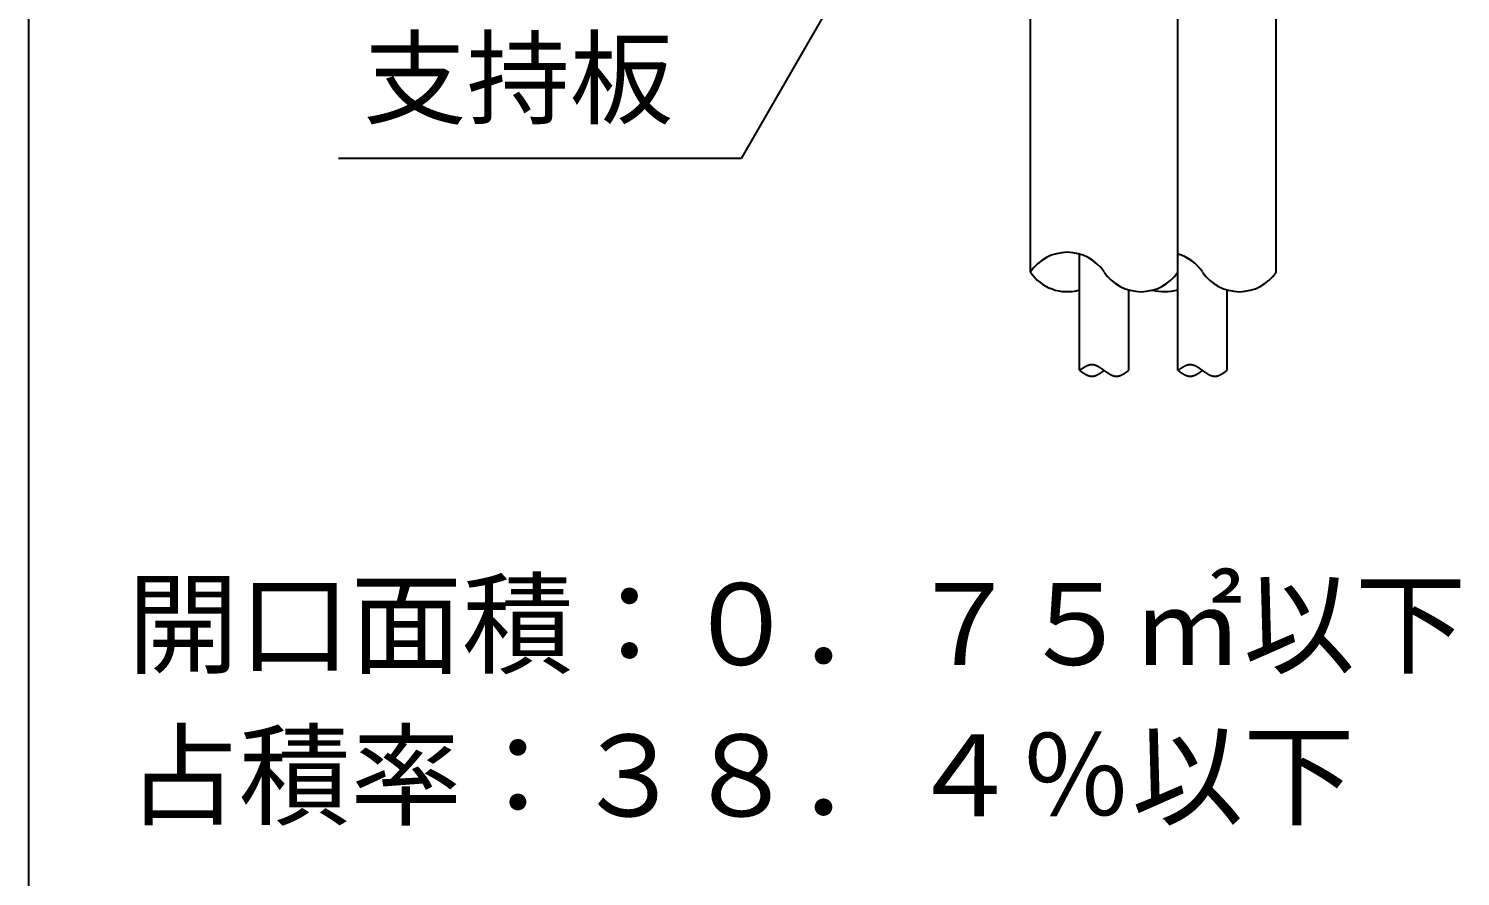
# Model space of a CAD drawing. Extents: x 443 to 1217, y -1921 to -677.
# Drawn here: x 442.67 to 489.92, y -932.74 to -904.75 of the extents above; entities that cross this region are included whole.
import ezdxf
from ezdxf.enums import TextEntityAlignment as Align

# ---------------------------------------------------------------- set-up
doc = ezdxf.new("R2010")
doc.units = 0
doc.header["$MEASUREMENT"] = 0
doc.layers.get('0').update_dxf_attribs({"linetype": 'CONTINUOUS'})
for name, color, linetype in [('1', 7, 'CONTINUOUS'), ('10', 7, 'CONTINUOUS'), ('25', 7, 'CONTINUOUS'), ('5', 7, 'CONTINUOUS')]:
    doc.layers.add(name, color=color, linetype=linetype)
doc.styles.add('ｽﾀｲﾙ2', font='MS PGothic.ttf')

msp = doc.modelspace()

# ---------------------------------------------------------------- linework, layer by layer
at = {"color": 7, "linetype": 'Continuous'}
for p, q in [((474.162, -895.211), (466.178, -909.039)), ((466.178, -909.039), (452.897, -909.039))]:
    msp.add_line(p, q, dxfattribs=at)
at = {"layer": '25', "color": 4}
msp.add_line((442.666, -677.268), (442.666, -1191.556), dxfattribs=at)
at = {"layer": '5', "linetype": 'Continuous'}
for p, q in [((475.725, -912.786), (475.725, -894.561)), ((480.594, -916.032), (480.594, -894.561)), ((483.841, -912.786), (483.841, -894.561)), ((477.348, -916.032), (477.348, -912.194)), ((478.971, -916.032), (478.971, -913.378)), ((482.218, -916.032), (482.218, -913.378))]:
    msp.add_line(p, q, dxfattribs=at)
at = {"layer": '5', "color": 7}
for p, q in [((477.348, -916.032), (477.355, -916.027)), ((477.348, -916.032), (477.353, -916.035)), ((477.353, -916.035), (477.358, -916.04)), ((477.355, -916.027), (477.363, -916.021)), ((477.358, -916.04), (477.363, -916.043)), ((477.363, -916.021), (477.37, -916.017)), ((477.363, -916.043), (477.368, -916.047)), ((477.368, -916.047), (477.374, -916.051)), ((477.37, -916.017), (477.377, -916.011)), ((477.374, -916.051), (477.379, -916.054)), ((477.377, -916.011), (477.384, -916.006)), ((477.379, -916.054), (477.384, -916.058)), ((477.384, -916.006), (477.392, -916)), ((477.384, -916.058), (477.389, -916.061)), ((477.389, -916.061), (477.394, -916.065)), ((477.392, -916), (477.399, -915.996)), ((477.394, -916.065), (477.399, -916.069)), ((477.399, -915.996), (477.406, -915.991)), ((477.399, -916.069), (477.404, -916.072)), ((477.404, -916.072), (477.409, -916.076)), ((477.406, -915.991), (477.414, -915.985)), ((477.409, -916.076), (477.414, -916.079)), ((477.414, -915.985), (477.421, -915.98)), ((477.414, -916.079), (477.419, -916.083)), ((477.419, -916.083), (477.425, -916.087)), ((477.421, -915.98), (477.428, -915.975)), ((477.425, -916.087), (477.43, -916.09)), ((477.428, -915.975), (477.435, -915.97)), ((477.43, -916.09), (477.435, -916.093)), ((477.435, -915.97), (477.443, -915.966)), ((477.435, -916.093), (477.44, -916.097)), ((477.44, -916.097), (477.445, -916.101)), ((477.443, -915.966), (477.45, -915.96)), ((477.445, -916.101), (477.45, -916.104)), ((477.45, -915.96), (477.457, -915.956)), ((477.45, -916.104), (477.455, -916.107)), ((477.455, -916.107), (477.46, -916.111)), ((477.457, -915.956), (477.464, -915.95)), ((477.46, -916.111), (477.465, -916.114)), ((477.464, -915.95), (477.472, -915.946)), ((477.465, -916.114), (477.471, -916.118)), ((477.471, -916.118), (477.476, -916.121)), ((477.472, -915.946), (477.479, -915.941)), ((477.476, -916.121), (477.481, -916.125)), ((477.479, -915.941), (477.486, -915.936)), ((477.481, -916.125), (477.486, -916.128)), ((477.486, -915.936), (477.494, -915.932)), ((477.486, -916.128), (477.491, -916.131)), ((477.491, -916.131), (477.496, -916.134)), ((477.494, -915.932), (477.501, -915.927)), ((477.496, -916.134), (477.501, -916.137)), ((477.501, -915.927), (477.508, -915.923)), ((477.501, -916.137), (477.506, -916.14)), ((477.506, -916.14), (477.511, -916.143)), ((477.508, -915.923), (477.515, -915.919)), ((477.511, -916.143), (477.516, -916.146)), ((477.515, -915.919), (477.523, -915.914)), ((477.516, -916.146), (477.522, -916.15)), ((477.522, -916.15), (477.527, -916.152)), ((477.523, -915.914), (477.53, -915.91)), ((477.527, -916.152), (477.532, -916.155)), ((477.53, -915.91), (477.537, -915.906)), ((477.532, -916.155), (477.537, -916.158)), ((477.537, -915.906), (477.545, -915.901)), ((477.537, -916.158), (477.542, -916.161)), ((477.542, -916.161), (477.547, -916.164)), ((477.545, -915.901), (477.552, -915.898)), ((477.547, -916.164), (477.552, -916.167)), ((477.552, -915.898), (477.559, -915.894)), ((477.552, -916.167), (477.557, -916.169)), ((477.557, -916.169), (477.562, -916.173)), ((477.559, -915.894), (477.566, -915.89)), ((477.566, -915.89), (477.574, -915.886)), ((477.574, -915.886), (477.581, -915.883)), ((477.581, -915.883), (477.588, -915.879)), ((477.588, -915.879), (477.596, -915.876)), ((477.596, -915.876), (477.603, -915.873)), ((477.603, -915.873), (477.61, -915.87)), ((477.61, -915.87), (477.617, -915.866)), ((477.617, -915.866), (477.625, -915.864)), ((477.625, -915.864), (477.632, -915.861)), ((477.632, -915.861), (477.639, -915.859)), ((477.639, -915.859), (477.646, -915.855)), ((477.646, -915.855), (477.654, -915.853)), ((477.654, -915.853), (477.661, -915.851)), ((477.661, -915.851), (477.668, -915.849)), ((477.668, -915.849), (477.675, -915.848)), ((477.675, -915.848), (477.683, -915.846)), ((477.683, -915.846), (477.69, -915.845)), ((477.69, -915.845), (477.697, -915.842)), ((477.697, -915.842), (477.705, -915.841)), ((477.705, -915.841), (477.712, -915.84)), ((477.712, -915.84), (477.719, -915.839)), ((477.719, -915.839), (477.727, -915.838)), ((477.727, -915.838), (477.734, -915.838)), ((477.734, -915.838), (477.741, -915.838)), ((477.741, -915.838), (477.748, -915.837)), ((477.748, -915.837), (477.756, -915.837)), ((477.756, -915.837), (477.763, -915.837)), ((477.763, -915.837), (477.77, -915.838)), ((477.77, -915.838), (477.777, -915.838)), ((477.777, -915.838), (477.785, -915.839)), ((477.785, -915.839), (477.792, -915.84)), ((477.792, -915.84), (477.799, -915.841)), ((477.799, -915.841), (477.807, -915.842)), ((477.807, -915.842), (477.814, -915.844)), ((477.814, -915.844), (477.821, -915.845)), ((477.821, -915.845), (477.828, -915.847)), ((477.828, -915.847), (477.836, -915.848)), ((477.836, -915.848), (477.843, -915.85)), ((477.843, -915.85), (477.85, -915.852)), ((477.85, -915.852), (477.858, -915.854)), ((477.858, -915.854), (477.865, -915.858)), ((477.865, -915.858), (477.872, -915.86)), ((477.872, -915.86), (477.879, -915.862)), ((477.879, -915.862), (477.887, -915.865)), ((477.887, -915.865), (477.894, -915.869)), ((477.894, -915.869), (477.901, -915.871)), ((477.901, -915.871), (477.909, -915.874)), ((477.909, -915.874), (477.916, -915.877)), ((477.916, -915.877), (477.923, -915.881)), ((477.923, -915.881), (477.93, -915.885)), ((477.93, -915.885), (477.938, -915.888)), ((477.938, -915.888), (477.945, -915.891)), ((477.945, -915.891), (477.952, -915.896)), ((477.945, -916.173), (477.95, -916.169)), ((477.95, -916.169), (477.955, -916.167)), ((477.952, -915.896), (477.959, -915.9)), ((477.955, -916.167), (477.96, -916.164)), ((477.959, -915.9), (477.967, -915.903)), ((477.96, -916.164), (477.966, -916.161)), ((477.966, -916.161), (477.971, -916.158)), ((477.967, -915.903), (477.974, -915.908)), ((477.971, -916.158), (477.976, -916.155)), ((477.974, -915.908), (477.981, -915.912)), ((477.976, -916.155), (477.981, -916.152)), ((477.981, -915.912), (477.988, -915.917)), ((477.981, -916.152), (477.986, -916.15)), ((477.986, -916.15), (477.991, -916.146)), ((477.988, -915.917), (477.996, -915.921)), ((477.991, -916.146), (477.996, -916.143)), ((477.996, -915.921), (478.003, -915.925)), ((477.996, -916.143), (478.001, -916.14)), ((478.001, -916.14), (478.006, -916.137)), ((478.003, -915.925), (478.01, -915.93)), ((478.006, -916.137), (478.012, -916.134)), ((478.01, -915.93), (478.018, -915.934)), ((478.012, -916.134), (478.017, -916.131)), ((478.017, -916.131), (478.022, -916.128)), ((478.018, -915.934), (478.025, -915.938)), ((478.022, -916.128), (478.027, -916.125)), ((478.025, -915.938), (478.032, -915.944)), ((478.027, -916.125), (478.032, -916.121)), ((478.032, -915.944), (478.04, -915.948)), ((478.032, -916.121), (478.037, -916.118)), ((478.037, -916.118), (478.042, -916.114)), ((478.04, -915.948), (478.047, -915.952)), ((478.042, -916.114), (478.047, -916.111)), ((478.047, -915.952), (478.054, -915.958)), ((478.047, -916.111), (478.052, -916.107)), ((478.052, -916.107), (478.057, -916.104)), ((478.054, -915.958), (478.061, -915.962)), ((478.057, -916.104), (478.063, -916.101)), ((478.061, -915.962), (478.069, -915.968)), ((478.063, -916.101), (478.068, -916.097)), ((478.068, -916.097), (478.073, -916.093)), ((478.069, -915.968), (478.076, -915.973)), ((478.073, -916.093), (478.078, -916.09)), ((478.076, -915.973), (478.083, -915.978)), ((478.078, -916.09), (478.083, -916.087)), ((478.083, -915.978), (478.09, -915.983)), ((478.083, -916.087), (478.088, -916.083)), ((478.088, -916.083), (478.093, -916.079)), ((478.09, -915.983), (478.098, -915.987)), ((478.093, -916.079), (478.098, -916.076)), ((478.098, -915.987), (478.105, -915.993)), ((478.098, -916.076), (478.103, -916.072)), ((478.103, -916.072), (478.109, -916.069)), ((478.105, -915.993), (478.112, -915.998)), ((478.109, -916.069), (478.114, -916.065)), ((478.112, -915.998), (478.12, -916.004)), ((478.114, -916.065), (478.119, -916.061)), ((478.119, -916.061), (478.124, -916.058)), ((478.12, -916.004), (478.127, -916.008)), ((478.124, -916.058), (478.129, -916.054)), ((478.127, -916.008), (478.134, -916.014)), ((478.129, -916.054), (478.134, -916.051)), ((478.134, -916.014), (478.141, -916.019)), ((478.134, -916.051), (478.139, -916.047)), ((478.139, -916.047), (478.144, -916.043)), ((478.141, -916.019), (478.149, -916.024)), ((478.144, -916.043), (478.149, -916.04)), ((478.149, -916.024), (478.156, -916.03)), ((478.149, -916.04), (478.154, -916.035)), ((478.154, -916.035), (478.16, -916.032)), ((478.156, -916.03), (478.163, -916.034)), ((478.163, -916.034), (478.17, -916.04)), ((478.17, -916.04), (478.178, -916.045)), ((478.178, -916.045), (478.185, -916.051)), ((478.185, -916.051), (478.192, -916.056)), ((478.192, -916.056), (478.2, -916.06)), ((478.2, -916.06), (478.207, -916.066)), ((478.207, -916.066), (478.214, -916.071)), ((478.214, -916.071), (478.222, -916.077)), ((478.222, -916.077), (478.229, -916.081)), ((478.229, -916.081), (478.236, -916.087)), ((478.236, -916.087), (478.243, -916.092)), ((478.243, -916.092), (478.251, -916.096)), ((478.251, -916.096), (478.258, -916.102)), ((478.258, -916.102), (478.265, -916.106)), ((478.265, -916.106), (478.272, -916.112)), ((478.272, -916.112), (478.28, -916.116)), ((478.28, -916.116), (478.287, -916.12)), ((478.287, -916.12), (478.294, -916.126)), ((478.294, -916.126), (478.301, -916.13)), ((478.301, -916.13), (478.309, -916.134)), ((478.309, -916.134), (478.316, -916.139)), ((478.316, -916.139), (478.323, -916.143)), ((478.323, -916.143), (478.331, -916.148)), ((478.331, -916.148), (478.338, -916.152)), ((478.338, -916.152), (478.345, -916.156)), ((478.345, -916.156), (478.352, -916.161)), ((478.352, -916.161), (478.36, -916.165)), ((478.36, -916.165), (478.367, -916.168)), ((478.367, -916.168), (478.374, -916.173)), ((478.753, -916.174), (478.76, -916.17)), ((478.76, -916.17), (478.767, -916.166)), ((478.767, -916.166), (478.775, -916.163)), ((478.775, -916.163), (478.782, -916.158)), ((478.782, -916.158), (478.789, -916.154)), ((478.789, -916.154), (478.796, -916.15)), ((478.796, -916.15), (478.804, -916.145)), ((478.804, -916.145), (478.811, -916.141)), ((478.811, -916.141), (478.818, -916.137)), ((478.818, -916.137), (478.826, -916.132)), ((478.826, -916.132), (478.833, -916.128)), ((478.833, -916.128), (478.84, -916.124)), ((478.84, -916.124), (478.847, -916.118)), ((478.847, -916.118), (478.855, -916.114)), ((478.855, -916.114), (478.862, -916.108)), ((478.862, -916.108), (478.869, -916.104)), ((478.869, -916.104), (478.877, -916.099)), ((478.877, -916.099), (478.884, -916.094)), ((478.884, -916.094), (478.891, -916.089)), ((478.891, -916.089), (478.898, -916.084)), ((478.898, -916.084), (478.906, -916.079)), ((478.906, -916.079), (478.913, -916.073)), ((478.913, -916.073), (478.92, -916.069)), ((478.92, -916.069), (478.927, -916.064)), ((478.927, -916.064), (478.935, -916.058)), ((478.935, -916.058), (478.942, -916.053)), ((478.942, -916.053), (478.949, -916.047)), ((478.949, -916.047), (478.957, -916.043)), ((478.957, -916.043), (478.964, -916.037)), ((478.964, -916.037), (478.971, -916.032)), ((480.594, -916.032), (480.602, -916.027)), ((480.594, -916.032), (480.6, -916.035)), ((480.6, -916.035), (480.605, -916.04)), ((480.602, -916.027), (480.609, -916.021)), ((480.605, -916.04), (480.61, -916.043)), ((480.609, -916.021), (480.616, -916.017)), ((480.61, -916.043), (480.615, -916.047)), ((480.615, -916.047), (480.62, -916.051)), ((480.616, -916.017), (480.624, -916.011)), ((480.62, -916.051), (480.625, -916.054)), ((480.624, -916.011), (480.631, -916.006)), ((480.625, -916.054), (480.63, -916.058)), ((480.63, -916.058), (480.635, -916.061)), ((480.631, -916.006), (480.638, -916)), ((480.635, -916.061), (480.64, -916.065)), ((480.638, -916), (480.645, -915.996)), ((480.64, -916.065), (480.645, -916.069)), ((480.645, -915.996), (480.653, -915.991)), ((480.645, -916.069), (480.651, -916.072)), ((480.651, -916.072), (480.656, -916.076)), ((480.653, -915.991), (480.66, -915.985)), ((480.656, -916.076), (480.661, -916.079)), ((480.66, -915.985), (480.667, -915.98)), ((480.661, -916.079), (480.666, -916.083)), ((480.666, -916.083), (480.671, -916.087)), ((480.667, -915.98), (480.674, -915.975)), ((480.671, -916.087), (480.676, -916.09)), ((480.674, -915.975), (480.682, -915.97)), ((480.676, -916.09), (480.681, -916.093)), ((480.681, -916.093), (480.686, -916.097)), ((480.682, -915.97), (480.689, -915.966)), ((480.686, -916.097), (480.691, -916.101)), ((480.689, -915.966), (480.696, -915.96)), ((480.691, -916.101), (480.696, -916.104)), ((480.696, -915.96), (480.704, -915.956)), ((480.696, -916.104), (480.702, -916.107)), ((480.702, -916.107), (480.707, -916.111)), ((480.704, -915.956), (480.711, -915.95)), ((480.707, -916.111), (480.712, -916.114)), ((480.711, -915.95), (480.718, -915.946)), ((480.712, -916.114), (480.717, -916.118)), ((480.717, -916.118), (480.722, -916.121)), ((480.718, -915.946), (480.725, -915.941)), ((480.722, -916.121), (480.727, -916.125)), ((480.725, -915.941), (480.733, -915.936)), ((480.727, -916.125), (480.732, -916.128)), ((480.732, -916.128), (480.737, -916.131)), ((480.733, -915.936), (480.74, -915.932)), ((480.737, -916.131), (480.742, -916.134)), ((480.74, -915.932), (480.747, -915.927)), ((480.742, -916.134), (480.748, -916.137)), ((480.747, -915.927), (480.755, -915.923)), ((480.748, -916.137), (480.753, -916.14)), ((480.753, -916.14), (480.758, -916.143)), ((480.755, -915.923), (480.762, -915.919)), ((480.758, -916.143), (480.763, -916.146)), ((480.762, -915.919), (480.769, -915.914)), ((480.763, -916.146), (480.768, -916.15)), ((480.768, -916.15), (480.773, -916.152)), ((480.769, -915.914), (480.776, -915.91)), ((480.773, -916.152), (480.778, -916.155)), ((480.776, -915.91), (480.784, -915.906)), ((480.778, -916.155), (480.783, -916.158)), ((480.783, -916.158), (480.788, -916.161)), ((480.784, -915.906), (480.791, -915.901)), ((480.788, -916.161), (480.793, -916.164)), ((480.791, -915.901), (480.798, -915.898)), ((480.793, -916.164), (480.799, -916.167)), ((480.798, -915.898), (480.805, -915.894)), ((480.799, -916.167), (480.804, -916.169)), ((480.804, -916.169), (480.809, -916.173)), ((480.805, -915.894), (480.813, -915.89)), ((480.813, -915.89), (480.82, -915.886)), ((480.82, -915.886), (480.827, -915.883)), ((480.827, -915.883), (480.835, -915.879)), ((480.835, -915.879), (480.842, -915.876)), ((480.842, -915.876), (480.849, -915.873)), ((480.849, -915.873), (480.856, -915.87)), ((480.856, -915.87), (480.864, -915.866)), ((480.864, -915.866), (480.871, -915.864)), ((480.871, -915.864), (480.878, -915.861)), ((480.878, -915.861), (480.886, -915.859)), ((480.886, -915.859), (480.893, -915.855)), ((480.893, -915.855), (480.9, -915.853)), ((480.9, -915.853), (480.907, -915.851)), ((480.907, -915.851), (480.915, -915.849)), ((480.915, -915.849), (480.922, -915.848)), ((480.922, -915.848), (480.929, -915.846)), ((480.929, -915.846), (480.937, -915.845)), ((480.937, -915.845), (480.944, -915.842)), ((480.944, -915.842), (480.951, -915.841)), ((480.951, -915.841), (480.958, -915.84)), ((480.958, -915.84), (480.966, -915.839)), ((480.966, -915.839), (480.973, -915.838)), ((480.973, -915.838), (480.98, -915.838)), ((480.98, -915.838), (480.987, -915.838)), ((480.987, -915.838), (480.995, -915.837)), ((480.995, -915.837), (481.002, -915.837)), ((481.002, -915.837), (481.009, -915.837)), ((481.009, -915.837), (481.017, -915.838)), ((481.017, -915.838), (481.024, -915.838)), ((481.024, -915.838), (481.031, -915.839)), ((481.031, -915.839), (481.038, -915.84)), ((481.038, -915.84), (481.046, -915.841)), ((481.046, -915.841), (481.053, -915.842)), ((481.053, -915.842), (481.06, -915.844)), ((481.06, -915.844), (481.068, -915.845)), ((481.068, -915.845), (481.075, -915.847)), ((481.075, -915.847), (481.082, -915.848)), ((481.082, -915.848), (481.089, -915.85)), ((481.089, -915.85), (481.097, -915.852)), ((481.097, -915.852), (481.104, -915.854)), ((481.104, -915.854), (481.111, -915.858)), ((481.111, -915.858), (481.118, -915.86)), ((481.118, -915.86), (481.126, -915.862)), ((481.126, -915.862), (481.133, -915.865)), ((481.133, -915.865), (481.14, -915.869)), ((481.14, -915.869), (481.148, -915.871)), ((481.148, -915.871), (481.155, -915.874)), ((481.155, -915.874), (481.162, -915.877)), ((481.162, -915.877), (481.169, -915.881)), ((481.169, -915.881), (481.177, -915.885)), ((481.177, -915.885), (481.184, -915.888)), ((481.184, -915.888), (481.191, -915.891)), ((481.191, -915.891), (481.199, -915.896)), ((481.192, -916.173), (481.197, -916.169)), ((481.197, -916.169), (481.202, -916.167)), ((481.199, -915.896), (481.206, -915.9)), ((481.202, -916.167), (481.207, -916.164)), ((481.206, -915.9), (481.213, -915.903)), ((481.207, -916.164), (481.212, -916.161)), ((481.212, -916.161), (481.217, -916.158)), ((481.213, -915.903), (481.22, -915.908)), ((481.217, -916.158), (481.222, -916.155)), ((481.22, -915.908), (481.228, -915.912)), ((481.222, -916.155), (481.227, -916.152)), ((481.227, -916.152), (481.232, -916.15)), ((481.228, -915.912), (481.235, -915.917)), ((481.232, -916.15), (481.238, -916.146)), ((481.235, -915.917), (481.242, -915.921)), ((481.238, -916.146), (481.243, -916.143)), ((481.242, -915.921), (481.25, -915.925)), ((481.243, -916.143), (481.248, -916.14)), ((481.248, -916.14), (481.253, -916.137)), ((481.25, -915.925), (481.257, -915.93)), ((481.253, -916.137), (481.258, -916.134)), ((481.257, -915.93), (481.264, -915.934)), ((481.258, -916.134), (481.263, -916.131)), ((481.263, -916.131), (481.268, -916.128)), ((481.264, -915.934), (481.271, -915.938)), ((481.268, -916.128), (481.273, -916.125)), ((481.271, -915.938), (481.279, -915.944)), ((481.273, -916.125), (481.278, -916.121)), ((481.278, -916.121), (481.284, -916.118)), ((481.279, -915.944), (481.286, -915.948)), ((481.284, -916.118), (481.289, -916.114)), ((481.286, -915.948), (481.293, -915.952)), ((481.289, -916.114), (481.294, -916.111)), ((481.293, -915.952), (481.3, -915.958)), ((481.294, -916.111), (481.299, -916.107)), ((481.299, -916.107), (481.304, -916.104)), ((481.3, -915.958), (481.308, -915.962)), ((481.304, -916.104), (481.309, -916.101)), ((481.308, -915.962), (481.315, -915.968)), ((481.309, -916.101), (481.314, -916.097)), ((481.314, -916.097), (481.319, -916.093)), ((481.315, -915.968), (481.322, -915.973)), ((481.319, -916.093), (481.324, -916.09)), ((481.322, -915.973), (481.33, -915.978)), ((481.324, -916.09), (481.329, -916.087)), ((481.329, -916.087), (481.335, -916.083)), ((481.33, -915.978), (481.337, -915.983)), ((481.335, -916.083), (481.34, -916.079)), ((481.337, -915.983), (481.344, -915.987)), ((481.34, -916.079), (481.345, -916.076)), ((481.344, -915.987), (481.351, -915.993)), ((481.345, -916.076), (481.35, -916.072)), ((481.35, -916.072), (481.355, -916.069)), ((481.351, -915.993), (481.359, -915.998)), ((481.355, -916.069), (481.36, -916.065)), ((481.359, -915.998), (481.366, -916.004)), ((481.36, -916.065), (481.365, -916.061)), ((481.365, -916.061), (481.37, -916.058)), ((481.366, -916.004), (481.373, -916.008)), ((481.37, -916.058), (481.375, -916.054)), ((481.373, -916.008), (481.381, -916.014)), ((481.375, -916.054), (481.38, -916.051)), ((481.38, -916.051), (481.386, -916.047)), ((481.381, -916.014), (481.388, -916.019)), ((481.386, -916.047), (481.391, -916.043)), ((481.388, -916.019), (481.395, -916.024)), ((481.391, -916.043), (481.396, -916.04)), ((481.395, -916.024), (481.402, -916.03)), ((481.396, -916.04), (481.401, -916.035)), ((481.401, -916.035), (481.406, -916.032)), ((481.402, -916.03), (481.41, -916.034)), ((481.41, -916.034), (481.417, -916.04)), ((481.417, -916.04), (481.424, -916.045)), ((481.424, -916.045), (481.431, -916.051)), ((481.431, -916.051), (481.439, -916.056)), ((481.439, -916.056), (481.446, -916.06)), ((481.446, -916.06), (481.453, -916.066)), ((481.453, -916.066), (481.461, -916.071)), ((481.461, -916.071), (481.468, -916.077)), ((481.468, -916.077), (481.475, -916.081)), ((481.475, -916.081), (481.482, -916.087)), ((481.482, -916.087), (481.49, -916.092)), ((481.49, -916.092), (481.497, -916.096)), ((481.497, -916.096), (481.504, -916.102)), ((481.504, -916.102), (481.512, -916.106)), ((481.512, -916.106), (481.519, -916.112)), ((481.519, -916.112), (481.526, -916.116)), ((481.526, -916.116), (481.533, -916.12)), ((481.533, -916.12), (481.541, -916.126)), ((481.541, -916.126), (481.548, -916.13)), ((481.548, -916.13), (481.555, -916.134)), ((481.555, -916.134), (481.563, -916.139)), ((481.563, -916.139), (481.57, -916.143)), ((481.57, -916.143), (481.577, -916.148)), ((481.577, -916.148), (481.584, -916.152)), ((481.584, -916.152), (481.592, -916.156)), ((481.592, -916.156), (481.599, -916.161)), ((481.599, -916.161), (481.606, -916.165)), ((481.606, -916.165), (481.613, -916.168)), ((481.613, -916.168), (481.621, -916.173)), ((481.999, -916.174), (482.007, -916.17)), ((482.007, -916.17), (482.014, -916.166)), ((482.014, -916.166), (482.021, -916.163)), ((482.021, -916.163), (482.028, -916.158)), ((482.028, -916.158), (482.036, -916.154)), ((482.036, -916.154), (482.043, -916.15)), ((482.043, -916.15), (482.05, -916.145)), ((482.05, -916.145), (482.057, -916.141)), ((482.057, -916.141), (482.065, -916.137)), ((482.065, -916.137), (482.072, -916.132)), ((482.072, -916.132), (482.079, -916.128)), ((482.079, -916.128), (482.087, -916.124)), ((482.087, -916.124), (482.094, -916.118)), ((482.094, -916.118), (482.101, -916.114)), ((482.101, -916.114), (482.108, -916.108)), ((482.108, -916.108), (482.116, -916.104)), ((482.116, -916.104), (482.123, -916.099)), ((482.123, -916.099), (482.13, -916.094)), ((482.13, -916.094), (482.138, -916.089)), ((482.138, -916.089), (482.145, -916.084)), ((482.145, -916.084), (482.152, -916.079)), ((482.152, -916.079), (482.159, -916.073)), ((482.159, -916.073), (482.167, -916.069)), ((482.167, -916.069), (482.174, -916.064)), ((482.174, -916.064), (482.181, -916.058)), ((482.181, -916.058), (482.189, -916.053)), ((482.189, -916.053), (482.196, -916.047)), ((482.196, -916.047), (482.203, -916.043)), ((482.203, -916.043), (482.21, -916.037)), ((482.21, -916.037), (482.218, -916.032)), ((477.562, -916.173), (477.567, -916.175)), ((477.567, -916.175), (477.573, -916.177)), ((477.573, -916.177), (477.578, -916.18)), ((477.578, -916.18), (477.583, -916.182)), ((477.583, -916.182), (477.588, -916.185)), ((477.588, -916.185), (477.593, -916.187)), ((477.593, -916.187), (477.598, -916.189)), ((477.598, -916.189), (477.603, -916.191)), ((477.603, -916.191), (477.608, -916.193)), ((477.608, -916.193), (477.613, -916.196)), ((477.613, -916.196), (477.619, -916.198)), ((477.619, -916.198), (477.624, -916.2)), ((477.624, -916.2), (477.629, -916.202)), ((477.629, -916.202), (477.634, -916.204)), ((477.634, -916.204), (477.639, -916.205)), ((477.639, -916.205), (477.644, -916.208)), ((477.644, -916.208), (477.649, -916.209)), ((477.649, -916.209), (477.654, -916.211)), ((477.654, -916.211), (477.659, -916.212)), ((477.659, -916.212), (477.664, -916.214)), ((477.664, -916.214), (477.67, -916.215)), ((477.67, -916.215), (477.675, -916.216)), ((477.675, -916.216), (477.68, -916.217)), ((477.68, -916.217), (477.685, -916.218)), ((477.685, -916.218), (477.69, -916.219)), ((477.69, -916.219), (477.695, -916.221)), ((477.695, -916.221), (477.7, -916.222)), ((477.7, -916.222), (477.705, -916.223)), ((477.705, -916.223), (477.71, -916.224)), ((477.71, -916.224), (477.715, -916.224)), ((477.715, -916.224), (477.721, -916.225)), ((477.721, -916.225), (477.726, -916.226)), ((477.726, -916.226), (477.731, -916.226)), ((477.731, -916.226), (477.736, -916.226)), ((477.736, -916.226), (477.741, -916.227)), ((477.741, -916.227), (477.746, -916.227)), ((477.746, -916.227), (477.751, -916.227)), ((477.751, -916.227), (477.756, -916.227)), ((477.756, -916.227), (477.761, -916.227)), ((477.761, -916.227), (477.767, -916.227)), ((477.767, -916.227), (477.772, -916.226)), ((477.772, -916.226), (477.777, -916.226)), ((477.777, -916.226), (477.782, -916.226)), ((477.782, -916.226), (477.787, -916.225)), ((477.787, -916.225), (477.792, -916.224)), ((477.792, -916.224), (477.797, -916.224)), ((477.797, -916.224), (477.802, -916.223)), ((477.802, -916.223), (477.807, -916.222)), ((477.807, -916.222), (477.812, -916.221)), ((477.812, -916.221), (477.818, -916.219)), ((477.818, -916.219), (477.823, -916.218)), ((477.823, -916.218), (477.828, -916.217)), ((477.828, -916.217), (477.833, -916.216)), ((477.833, -916.216), (477.838, -916.215)), ((477.838, -916.215), (477.843, -916.214)), ((477.843, -916.214), (477.848, -916.212)), ((477.848, -916.212), (477.853, -916.211)), ((477.853, -916.211), (477.858, -916.209)), ((477.858, -916.209), (477.863, -916.208)), ((477.863, -916.208), (477.869, -916.205)), ((477.869, -916.205), (477.874, -916.204)), ((477.874, -916.204), (477.879, -916.202)), ((477.879, -916.202), (477.884, -916.2)), ((477.884, -916.2), (477.889, -916.198)), ((477.889, -916.198), (477.894, -916.196)), ((477.894, -916.196), (477.899, -916.193)), ((477.899, -916.193), (477.904, -916.191)), ((477.904, -916.191), (477.909, -916.189)), ((477.909, -916.189), (477.915, -916.187)), ((477.915, -916.187), (477.92, -916.185)), ((477.92, -916.185), (477.925, -916.182)), ((477.925, -916.182), (477.93, -916.18)), ((477.93, -916.18), (477.935, -916.177)), ((477.935, -916.177), (477.94, -916.175)), ((477.94, -916.175), (477.945, -916.173)), ((478.374, -916.173), (478.382, -916.176)), ((478.382, -916.176), (478.389, -916.179)), ((478.389, -916.179), (478.396, -916.184)), ((478.396, -916.184), (478.403, -916.187)), ((478.403, -916.187), (478.411, -916.19)), ((478.411, -916.19), (478.418, -916.193)), ((478.418, -916.193), (478.425, -916.196)), ((478.425, -916.196), (478.433, -916.199)), ((478.433, -916.199), (478.44, -916.202)), ((478.44, -916.202), (478.447, -916.204)), ((478.447, -916.204), (478.454, -916.208)), ((478.454, -916.208), (478.462, -916.21)), ((478.462, -916.21), (478.469, -916.212)), ((478.469, -916.212), (478.476, -916.214)), ((478.476, -916.214), (478.483, -916.216)), ((478.483, -916.216), (478.491, -916.217)), ((478.491, -916.217), (478.498, -916.219)), ((478.498, -916.219), (478.505, -916.221)), ((478.505, -916.221), (478.513, -916.222)), ((478.513, -916.222), (478.52, -916.224)), ((478.52, -916.224), (478.527, -916.224)), ((478.527, -916.224), (478.534, -916.225)), ((478.534, -916.225), (478.542, -916.226)), ((478.542, -916.226), (478.549, -916.226)), ((478.549, -916.226), (478.556, -916.227)), ((478.556, -916.227), (478.564, -916.227)), ((478.564, -916.227), (478.571, -916.227)), ((478.571, -916.227), (478.578, -916.227)), ((478.578, -916.227), (478.585, -916.226)), ((478.585, -916.226), (478.593, -916.226)), ((478.593, -916.226), (478.6, -916.225)), ((478.6, -916.225), (478.607, -916.224)), ((478.607, -916.224), (478.614, -916.223)), ((478.614, -916.223), (478.622, -916.222)), ((478.622, -916.222), (478.629, -916.221)), ((478.629, -916.221), (478.636, -916.218)), ((478.636, -916.218), (478.644, -916.216)), ((478.644, -916.216), (478.651, -916.215)), ((478.651, -916.215), (478.658, -916.213)), ((478.658, -916.213), (478.665, -916.211)), ((478.665, -916.211), (478.673, -916.209)), ((478.673, -916.209), (478.68, -916.205)), ((478.68, -916.205), (478.687, -916.203)), ((478.687, -916.203), (478.695, -916.2)), ((478.695, -916.2), (478.702, -916.198)), ((478.702, -916.198), (478.709, -916.194)), ((478.709, -916.194), (478.716, -916.191)), ((478.716, -916.191), (478.724, -916.188)), ((478.724, -916.188), (478.731, -916.185)), ((478.731, -916.185), (478.738, -916.181)), ((478.738, -916.181), (478.746, -916.178)), ((478.746, -916.178), (478.753, -916.174)), ((480.809, -916.173), (480.814, -916.175)), ((480.814, -916.175), (480.819, -916.177)), ((480.819, -916.177), (480.824, -916.18)), ((480.824, -916.18), (480.829, -916.182)), ((480.829, -916.182), (480.834, -916.185)), ((480.834, -916.185), (480.839, -916.187)), ((480.839, -916.187), (480.845, -916.189)), ((480.845, -916.189), (480.85, -916.191)), ((480.85, -916.191), (480.855, -916.193)), ((480.855, -916.193), (480.86, -916.196)), ((480.86, -916.196), (480.865, -916.198)), ((480.865, -916.198), (480.87, -916.2)), ((480.87, -916.2), (480.875, -916.202)), ((480.875, -916.202), (480.88, -916.204)), ((480.88, -916.204), (480.885, -916.205)), ((480.885, -916.205), (480.89, -916.208)), ((480.89, -916.208), (480.896, -916.209)), ((480.896, -916.209), (480.901, -916.211)), ((480.901, -916.211), (480.906, -916.212)), ((480.906, -916.212), (480.911, -916.214)), ((480.911, -916.214), (480.916, -916.215)), ((480.916, -916.215), (480.921, -916.216)), ((480.921, -916.216), (480.926, -916.217)), ((480.926, -916.217), (480.931, -916.218)), ((480.931, -916.218), (480.936, -916.219)), ((480.936, -916.219), (480.941, -916.221)), ((480.941, -916.221), (480.947, -916.222)), ((480.947, -916.222), (480.952, -916.223)), ((480.952, -916.223), (480.957, -916.224)), ((480.957, -916.224), (480.962, -916.224)), ((480.962, -916.224), (480.967, -916.225)), ((480.967, -916.225), (480.972, -916.226)), ((480.972, -916.226), (480.977, -916.226)), ((480.977, -916.226), (480.982, -916.226)), ((480.982, -916.226), (480.987, -916.227)), ((480.987, -916.227), (480.993, -916.227)), ((480.993, -916.227), (480.998, -916.227)), ((480.998, -916.227), (481.003, -916.227)), ((481.003, -916.227), (481.008, -916.227)), ((481.008, -916.227), (481.013, -916.227)), ((481.013, -916.227), (481.018, -916.226)), ((481.018, -916.226), (481.023, -916.226)), ((481.023, -916.226), (481.028, -916.226)), ((481.028, -916.226), (481.033, -916.225)), ((481.033, -916.225), (481.038, -916.224)), ((481.038, -916.224), (481.044, -916.224)), ((481.044, -916.224), (481.049, -916.223)), ((481.049, -916.223), (481.054, -916.222)), ((481.054, -916.222), (481.059, -916.221)), ((481.059, -916.221), (481.064, -916.219)), ((481.064, -916.219), (481.069, -916.218)), ((481.069, -916.218), (481.074, -916.217)), ((481.074, -916.217), (481.079, -916.216)), ((481.079, -916.216), (481.084, -916.215)), ((481.084, -916.215), (481.09, -916.214)), ((481.09, -916.214), (481.095, -916.212)), ((481.095, -916.212), (481.1, -916.211)), ((481.1, -916.211), (481.105, -916.209)), ((481.105, -916.209), (481.11, -916.208)), ((481.11, -916.208), (481.115, -916.205)), ((481.115, -916.205), (481.12, -916.204)), ((481.12, -916.204), (481.125, -916.202)), ((481.125, -916.202), (481.13, -916.2)), ((481.13, -916.2), (481.135, -916.198)), ((481.135, -916.198), (481.141, -916.196)), ((481.141, -916.196), (481.146, -916.193)), ((481.146, -916.193), (481.151, -916.191)), ((481.151, -916.191), (481.156, -916.189)), ((481.156, -916.189), (481.161, -916.187)), ((481.161, -916.187), (481.166, -916.185)), ((481.166, -916.185), (481.171, -916.182)), ((481.171, -916.182), (481.176, -916.18)), ((481.176, -916.18), (481.181, -916.177)), ((481.181, -916.177), (481.187, -916.175)), ((481.187, -916.175), (481.192, -916.173)), ((481.621, -916.173), (481.628, -916.176)), ((481.628, -916.176), (481.635, -916.179)), ((481.635, -916.179), (481.643, -916.184)), ((481.643, -916.184), (481.65, -916.187)), ((481.65, -916.187), (481.657, -916.19)), ((481.657, -916.19), (481.664, -916.193)), ((481.664, -916.193), (481.672, -916.196)), ((481.672, -916.196), (481.679, -916.199)), ((481.679, -916.199), (481.686, -916.202)), ((481.686, -916.202), (481.694, -916.204)), ((481.694, -916.204), (481.701, -916.208)), ((481.701, -916.208), (481.708, -916.21)), ((481.708, -916.21), (481.715, -916.212)), ((481.715, -916.212), (481.723, -916.214)), ((481.723, -916.214), (481.73, -916.216)), ((481.73, -916.216), (481.737, -916.217)), ((481.737, -916.217), (481.744, -916.219)), ((481.744, -916.219), (481.752, -916.221)), ((481.752, -916.221), (481.759, -916.222)), ((481.759, -916.222), (481.766, -916.224)), ((481.766, -916.224), (481.774, -916.224)), ((481.774, -916.224), (481.781, -916.225)), ((481.781, -916.225), (481.788, -916.226)), ((481.788, -916.226), (481.795, -916.226)), ((481.795, -916.226), (481.803, -916.227)), ((481.803, -916.227), (481.81, -916.227)), ((481.81, -916.227), (481.817, -916.227)), ((481.817, -916.227), (481.825, -916.227)), ((481.825, -916.227), (481.832, -916.226)), ((481.832, -916.226), (481.839, -916.226)), ((481.839, -916.226), (481.846, -916.225)), ((481.846, -916.225), (481.854, -916.224)), ((481.854, -916.224), (481.861, -916.223)), ((481.861, -916.223), (481.868, -916.222)), ((481.868, -916.222), (481.876, -916.221)), ((481.876, -916.221), (481.883, -916.218)), ((481.883, -916.218), (481.89, -916.216)), ((481.89, -916.216), (481.897, -916.215)), ((481.897, -916.215), (481.905, -916.213)), ((481.905, -916.213), (481.912, -916.211)), ((481.912, -916.211), (481.919, -916.209)), ((481.919, -916.209), (481.926, -916.205)), ((481.926, -916.205), (481.934, -916.203)), ((481.934, -916.203), (481.941, -916.2)), ((481.941, -916.2), (481.948, -916.198)), ((481.948, -916.198), (481.956, -916.194)), ((481.956, -916.194), (481.963, -916.191)), ((481.963, -916.191), (481.97, -916.188)), ((481.97, -916.188), (481.977, -916.185)), ((481.977, -916.185), (481.985, -916.181)), ((481.985, -916.181), (481.992, -916.178)), ((481.992, -916.178), (481.999, -916.174))]:
    msp.add_line(p, q, dxfattribs=at)
at = {"layer": '5', "color": 7, "linetype": 'Continuous'}
for centre, radius, start, end in [((476.942, -913.602), 1.466, 33.855, 146.145), ((480.189, -913.602), 1.466, 33.855, 73.9297), ((476.942, -911.969), 1.466, 213.855, 286.0703), ((479.377, -911.969), 1.466, 213.855, 326.145), ((482.623, -911.969), 1.466, 213.855, 326.145), ((480.147, -911.516), 1.914, 257.8791, 283.5279)]:
    msp.add_arc(centre, radius, start, end, dxfattribs=at)

# ---------------------------------------------------------------- texts
at = {"layer": '1', "color": 7, "linetype": 'Continuous', "style": 'ｽﾀｲﾙ2'}
for s, p in [('開口面積：０．７５㎡以下', (445.921, -925.759)), ('占積率：３８．４％以下', (445.921, -930.759))]:
    msp.add_text(s, height=2.7, dxfattribs=at).set_placement(p)
at = {"layer": '10', "linetype": 'Continuous', "style": 'ｽﾀｲﾙ2'}
msp.add_attdef('支持板', text='', height=2.5, dxfattribs=at).set_placement((453.709, -908.389), align=Align.BOTTOM_LEFT)

doc.saveas('drawing.dxf')
